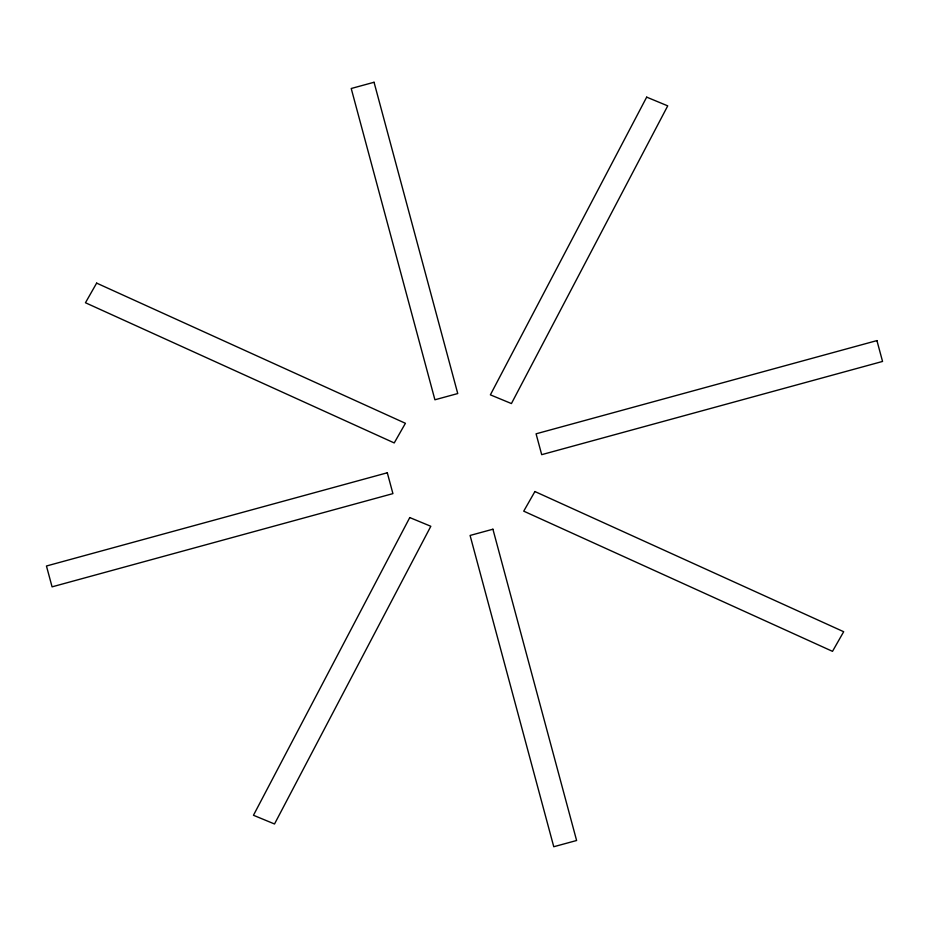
<?xml version="1.0" encoding="UTF-8"?>
<svg xmlns="http://www.w3.org/2000/svg" width="929" height="929" viewBox="0 0 929 929"><rect width="100%" height="100%" fill="white"/><g stroke="black" fill="none" stroke-linecap="round" stroke-linejoin="round"><path stroke-width="1.39" d="M409.77 517.569L253.466 815.267L274.519 823.988L430.824 526.278L409.77 517.569M646.677 97.139L490.373 394.848L511.426 403.558L667.73 105.86L646.677 97.139M96.639 283.113L85.456 302.749L394.233 442.936L405.416 423.299L96.639 283.113M534.907 491.534L523.724 511.159L832.5 651.345L843.683 631.72L534.907 491.534M374.05 82.263L351.22 88.499L434.911 399.784L457.742 393.548L374.05 82.263M387.3 472.78L46.45 566.005L52.07 586.849L392.921 493.624L387.3 472.78M876.93 340.595L536.079 433.82L541.7 454.664L882.55 361.439L876.93 340.595M492.916 529.216L470.086 535.452L553.765 846.737L576.607 840.501L492.916 529.216"/></g></svg>
